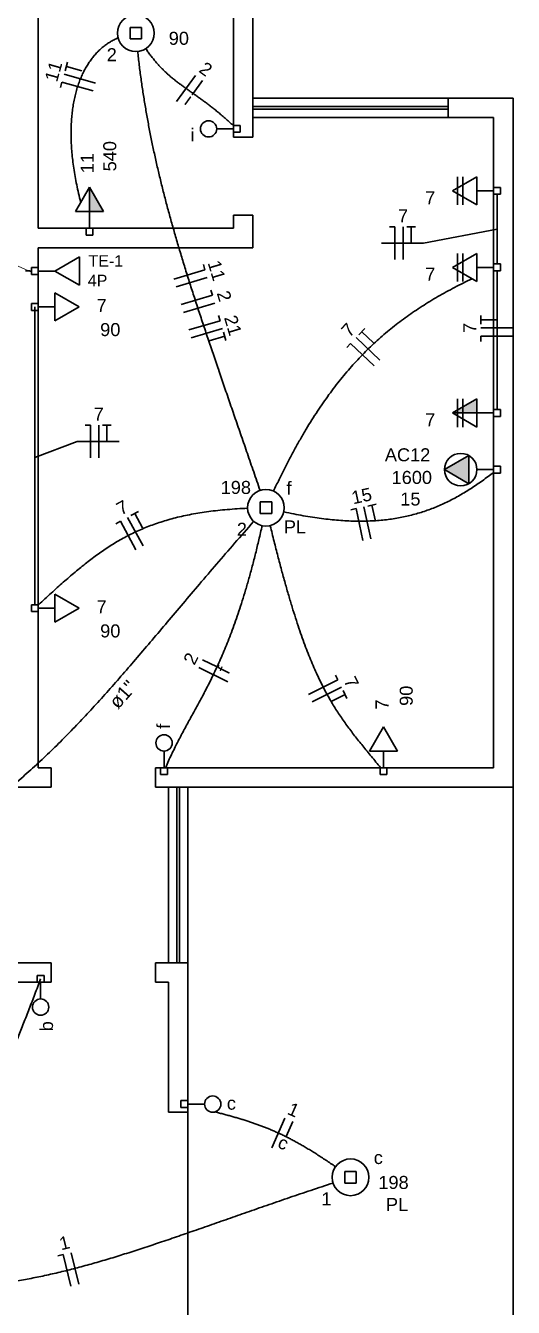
# Model space of a CAD drawing. Header units: millimetres. Extents: x -4.7 to 81.4, y -19.1 to 41.2.
# Drawn here: x 35.29 to 39.04, y 23.56 to 33.42 of the extents above; entities that cross this region are included whole.
import ezdxf

# ---------------------------------------------------------------- set-up
doc = ezdxf.new("R2010")
doc.units = ezdxf.units.MM
doc.header["$MEASUREMENT"] = 0
for name, color, linetype, lineweight in [('1', 1, 'Continuous', 30), ('5', 1, 'Continuous', 30), ('EL-Condutos', 4, 'Continuous', 30), ('EL-Fios', 2, 'Continuous', 30), ('EL-Pontos', 2, 'Continuous', 30), ('EL-Textos condutos', 2, 'Continuous', 30), ('EL-Textos fios', 2, 'Continuous', 30), ('EL-Textos pontos', 2, 'Continuous', 30), ('P-SIMBOL', 3, 'Continuous', 30), ('TE-Condutos', 3, 'Continuous', 30), ('TE-Textos fios', 2, 'Continuous', 20), ('TE-Textos pontos', 3, 'Continuous', 30)]:
    doc.layers.add(name, color=color, linetype=linetype, lineweight=lineweight)
doc.styles.add('Arial', font='arial.ttf')

msp = doc.modelspace()

# ---------------------------------------------------------------- hatches: boundary and pattern name
at = {"layer": 'EL-Pontos', "linetype": 'Continuous'}
msp.add_hatch(color=256, dxfattribs=at).paths.add_polyline_path([(38.7629, 30.4399), (38.5754, 30.4399), (38.7629, 30.5482)])
at = {"layer": 'P-SIMBOL', "linetype": 'Continuous'}
for points in [[(35.7848, 31.9891), (35.7848, 32.1766), (35.893, 31.9891)], [(38.7004, 30.0042), (38.5129, 30.0042), (38.7004, 30.1124)], [(38.7004, 30.0042), (38.5129, 30.0042), (38.7004, 29.8959)]]:
    msp.add_hatch(color=256, dxfattribs=at).paths.add_polyline_path(points)

# ---------------------------------------------------------------- linework, layer by layer
at = {"layer": '1'}
for p, q in [((38.5409, 32.8611), (37.0409, 32.8611)), ((38.5409, 32.7961), (37.0409, 32.7961)), ((38.5409, 32.7761), (37.0409, 32.7761)), ((38.5409, 32.7111), (37.0409, 32.7111))]:
    msp.add_line(p, q, dxfattribs=at)
at = {"layer": '1', "linetype": 'Continuous'}
for p, q in [((36.3909, 27.5611), (36.3909, 26.2111)), ((36.4559, 27.5611), (36.4559, 26.2111)), ((36.4759, 27.5611), (36.4759, 26.2111)), ((36.5409, 27.5611), (36.5409, 26.2111)), ((39.0409, 27.5611), (39.0409, 21.5611)), ((36.5409, 25.0611), (36.5409, 21.5611))]:
    msp.add_line(p, q, dxfattribs=at)
at = {"layer": '5', "linetype": 'Continuous'}
for p, q in [((37.0409, 35.0111), (37.0409, 32.5611)), ((35.3909, 34.8611), (35.3909, 31.8611)), ((36.8909, 34.8611), (36.8909, 32.5611)), ((38.5409, 32.8611), (38.5409, 32.7111)), ((39.0409, 32.8611), (38.5409, 32.8611)), ((39.0409, 32.8611), (39.0409, 27.5611)), ((38.8909, 32.7111), (38.5409, 32.7111)), ((38.8909, 32.7111), (38.8909, 27.7111)), ((36.8909, 31.9611), (36.8909, 31.8611)), ((37.0409, 31.9611), (37.0409, 31.7111)), ((35.3909, 31.8611), (36.8909, 31.8611)), ((35.3909, 31.7111), (35.3909, 27.7111)), ((35.3909, 31.7111), (37.0409, 31.7111)), ((35.3909, 27.7111), (35.4909, 27.7111)), ((36.2909, 27.7111), (38.8909, 27.7111)), ((35.1409, 27.5611), (35.4909, 27.5611)), ((36.2909, 27.5611), (39.0409, 27.5611)), ((30.4409, 26.2111), (35.4909, 26.2111)), ((36.2909, 26.2111), (36.5409, 26.2111)), ((36.5409, 25.0611), (36.5409, 26.2111)), ((30.5909, 26.0611), (35.4909, 26.0611)), ((36.2909, 26.0611), (36.3909, 26.0611)), ((36.3909, 26.0611), (36.3909, 25.0611)), ((36.3909, 25.0611), (36.5409, 25.0611))]:
    msp.add_line(p, q, dxfattribs=at)
at = {"layer": '5'}
for p, q in [((37.0409, 32.5611), (36.8909, 32.5611)), ((37.0409, 31.9611), (36.8909, 31.9611)), ((35.4909, 27.5611), (35.4909, 27.7111)), ((36.2909, 27.5611), (36.2909, 27.7111)), ((35.4909, 26.2111), (35.4909, 26.0611)), ((36.2909, 26.2111), (36.2909, 26.0611))]:
    msp.add_line(p, q, dxfattribs=at)
at = {"layer": 'EL-Condutos', "linetype": 'Continuous'}
for points, knots in [([(36.0046, 33.3248), (35.9944, 33.3202), (35.9741, 33.3111), (35.9448, 33.2946), (35.9166, 33.2762), (35.8895, 33.2557), (35.8636, 33.2332), (35.8389, 33.2086), (35.8155, 33.1821), (35.7934, 33.1535), (35.7727, 33.123), (35.7533, 33.0906), (35.7354, 33.0562), (35.7189, 33.0199), (35.7039, 32.9817), (35.6905, 32.9417), (35.6786, 32.8997), (35.6684, 32.856), (35.6598, 32.8104), (35.6529, 32.763), (35.6477, 32.7139), (35.6443, 32.6629), (35.6428, 32.6103), (35.6431, 32.5558), (35.6452, 32.4997), (35.6494, 32.4419), (35.6555, 32.3824), (35.6636, 32.3212), (35.6737, 32.2584), (35.686, 32.194), (35.7003, 32.1279), (35.7114, 32.0836), (35.717, 32.0611)], [0, 0, 0, 0, 0.033492, 0.066994, 0.100627, 0.134511, 0.168764, 0.203501, 0.238834, 0.274869, 0.311708, 0.349449, 0.388184, 0.427999, 0.468975, 0.51119, 0.554715, 0.599618, 0.645962, 0.693808, 0.743211, 0.794226, 0.846903, 0.901291, 0.957436, 1.015383, 1.075174, 1.13685, 1.200451, 1.266016, 1.333584, 1.40319, 1.40319, 1.40319, 1.40319]), ([(37.0958, 29.8431), (37.0794, 29.8911), (37.047, 29.9858), (36.9988, 30.1259), (36.9517, 30.2623), (36.9059, 30.3951), (36.8612, 30.5247), (36.8178, 30.6511), (36.7755, 30.7745), (36.7344, 30.8952), (36.6946, 31.0133), (36.656, 31.129), (36.6186, 31.2424), (36.5824, 31.3539), (36.5475, 31.4634), (36.5139, 31.5714), (36.4816, 31.6778), (36.4505, 31.7829), (36.4207, 31.887), (36.3922, 31.9901), (36.365, 32.0924), (36.3391, 32.1942), (36.3145, 32.2957), (36.2913, 32.3969), (36.2694, 32.4982), (36.2489, 32.5996), (36.2297, 32.7014), (36.2118, 32.8038), (36.1954, 32.9069), (36.1803, 33.0109), (36.1666, 33.116), (36.1586, 33.1865), (36.1546, 33.222)], [0, 0, 0, 0, 0.15213, 0.300213, 0.444421, 0.584925, 0.721899, 0.855513, 0.985939, 1.11335, 1.237919, 1.359819, 1.479224, 1.596308, 1.711249, 1.824223, 1.935409, 2.044986, 2.153138, 2.260047, 2.3659, 2.470884, 2.575188, 2.679005, 2.782528, 2.885953, 2.989477, 3.093301, 3.197624, 3.302649, 3.408579, 3.515619, 3.515619, 3.515619, 3.515619]), ([(36.2167, 33.2422), (36.2233, 33.2327), (36.2363, 33.2143), (36.2561, 33.1878), (36.2755, 33.163), (36.2948, 33.1398), (36.3138, 33.118), (36.3327, 33.0975), (36.3516, 33.0782), (36.3704, 33.06), (36.3893, 33.0426), (36.4083, 33.0261), (36.4274, 33.0101), (36.4467, 32.9947), (36.4663, 32.9796), (36.4862, 32.9648), (36.5064, 32.9501), (36.5271, 32.9353), (36.5483, 32.9204), (36.5699, 32.9051), (36.5922, 32.8894), (36.6151, 32.8732), (36.6387, 32.8562), (36.663, 32.8384), (36.6882, 32.8196), (36.7142, 32.7997), (36.7411, 32.7786), (36.769, 32.7561), (36.7979, 32.732), (36.8278, 32.7063), (36.859, 32.6789), (36.8799, 32.6598), (36.8906, 32.6499)], [0, 0, 0, 0, 0.0346867, 0.0676807, 0.0991421, 0.1292306, 0.1581056, 0.1859257, 0.2128476, 0.2390256, 0.2646113, 0.2897527, 0.3145938, 0.3392746, 0.3639311, 0.3886953, 0.4136958, 0.4390585, 0.4649072, 0.4913645, 0.5185524, 0.546593, 0.5756094, 0.6057258, 0.6370682, 0.6697643, 0.7039439, 0.7397389, 0.7772829, 0.8167118, 0.8581629, 0.9017752, 0.9017752, 0.9017752, 0.9017752]), ([(38.9174, 32.1214), (38.9174, 32.113), (38.9174, 32.0967), (38.9174, 32.0731), (38.9174, 32.0508), (38.9174, 32.0298), (38.9174, 32.01), (38.9174, 31.9913), (38.9174, 31.9736), (38.9174, 31.9567), (38.9174, 31.9406), (38.9174, 31.9251), (38.9174, 31.9102), (38.9174, 31.8957), (38.9174, 31.8815), (38.9174, 31.8676), (38.9174, 31.8537), (38.9174, 31.8398), (38.9174, 31.8259), (38.9174, 31.8117), (38.9174, 31.7972), (38.9174, 31.7823), (38.9174, 31.7668), (38.9174, 31.7507), (38.9174, 31.7338), (38.9174, 31.7161), (38.9174, 31.6974), (38.9174, 31.6776), (38.9174, 31.6566), (38.9174, 31.6343), (38.9174, 31.6106), (38.9174, 31.5944), (38.9174, 31.586)], [0, 0, 0, 0, 0.0251439, 0.0487777, 0.0710091, 0.0919461, 0.1116966, 0.1303683, 0.1480694, 0.1649075, 0.1809906, 0.1964265, 0.2113232, 0.2257886, 0.2399304, 0.2538566, 0.2676751, 0.2814937, 0.2954204, 0.3095629, 0.3240293, 0.3389273, 0.3543649, 0.3704499, 0.3872902, 0.4049937, 0.4236683, 0.4434218, 0.4643622, 0.4865973, 0.510235, 0.5353832, 0.5353832, 0.5353832, 0.5353832]), ([(37.2001, 29.8408), (37.2138, 29.8696), (37.2407, 29.9264), (37.282, 30.0098), (37.3235, 30.0904), (37.3653, 30.1681), (37.4074, 30.2431), (37.4498, 30.3156), (37.4927, 30.3854), (37.5361, 30.4528), (37.58, 30.5179), (37.6244, 30.5806), (37.6696, 30.641), (37.7154, 30.6994), (37.762, 30.7556), (37.8094, 30.8099), (37.8577, 30.8623), (37.9069, 30.9128), (37.9572, 30.9616), (38.0084, 31.0087), (38.0608, 31.0543), (38.1143, 31.0983), (38.169, 31.1409), (38.225, 31.1821), (38.2823, 31.2221), (38.341, 31.2608), (38.4012, 31.2985), (38.4628, 31.3351), (38.526, 31.3708), (38.5907, 31.4056), (38.6571, 31.4397), (38.7023, 31.4615), (38.725, 31.4726)], [0, 0, 0, 0, 0.095624, 0.188658, 0.279221, 0.367435, 0.453425, 0.537317, 0.619241, 0.699331, 0.777721, 0.85455, 0.929958, 1.00409, 1.07709, 1.149104, 1.220282, 1.290773, 1.360726, 1.430291, 1.499616, 1.568849, 1.638135, 1.707618, 1.777438, 1.847733, 1.918636, 1.990278, 2.062784, 2.136277, 2.210876, 2.286694, 2.286694, 2.286694, 2.286694]), ([(38.9174, 31.5327), (38.9174, 31.5158), (38.9174, 31.4831), (38.9174, 31.4354), (38.9174, 31.3907), (38.9174, 31.3487), (38.9174, 31.3092), (38.9174, 31.2719), (38.9174, 31.2366), (38.9174, 31.2031), (38.9174, 31.1712), (38.9174, 31.1407), (38.9174, 31.1112), (38.9174, 31.0827), (38.9174, 31.0549), (38.9174, 31.0275), (38.9174, 31.0004), (38.9174, 30.9732), (38.9174, 30.9458), (38.9174, 30.918), (38.9174, 30.8896), (38.9174, 30.8602), (38.9174, 30.8297), (38.9174, 30.7979), (38.9174, 30.7645), (38.9174, 30.7293), (38.9174, 30.6921), (38.9174, 30.6527), (38.9174, 30.6108), (38.9174, 30.5662), (38.9174, 30.5187), (38.9174, 30.4861), (38.9174, 30.4692)], [0, 0, 0, 0, 0.050711, 0.098276, 0.142919, 0.184864, 0.224337, 0.26156, 0.296759, 0.330158, 0.361981, 0.392452, 0.421796, 0.450237, 0.477999, 0.505307, 0.532385, 0.559458, 0.586749, 0.614483, 0.642884, 0.672177, 0.702587, 0.734336, 0.76765, 0.802753, 0.839869, 0.879223, 0.921038, 0.96554, 1.012952, 1.0635, 1.0635, 1.0635, 1.0635]), ([(35.3644, 28.965), (35.3644, 29.0039), (35.3644, 29.0789), (35.3644, 29.1873), (35.3644, 29.2879), (35.3644, 29.3812), (35.3644, 29.4678), (35.3644, 29.5484), (35.3644, 29.6236), (35.3644, 29.694), (35.3644, 29.7601), (35.3644, 29.8227), (35.3644, 29.8822), (35.3644, 29.9394), (35.3644, 29.9948), (35.3644, 30.0491), (35.3644, 30.1028), (35.3644, 30.1566), (35.3644, 30.2111), (35.3644, 30.2669), (35.3644, 30.3245), (35.3644, 30.3847), (35.3644, 30.448), (35.3644, 30.515), (35.3644, 30.5864), (35.3644, 30.6627), (35.3644, 30.7445), (35.3644, 30.8326), (35.3644, 30.9274), (35.3644, 31.0297), (35.3644, 31.1399), (35.3644, 31.2161), (35.3644, 31.2557)], [0, 0, 0, 0, 0.116712, 0.224942, 0.325299, 0.418394, 0.504839, 0.585243, 0.660217, 0.730373, 0.79632, 0.85867, 0.918033, 0.97502, 1.030242, 1.084309, 1.137832, 1.191421, 1.245688, 1.301243, 1.358697, 1.418661, 1.481744, 1.548559, 1.619715, 1.695823, 1.777494, 1.865339, 1.959968, 2.061993, 2.172023, 2.290669, 2.290669, 2.290669, 2.290669]), ([(37.2796, 29.6786), (37.3047, 29.6733), (37.354, 29.6628), (37.4272, 29.6492), (37.4982, 29.6375), (37.5671, 29.6278), (37.634, 29.6199), (37.6989, 29.614), (37.762, 29.6099), (37.8233, 29.6077), (37.8829, 29.6073), (37.9409, 29.6088), (37.9974, 29.612), (38.0525, 29.617), (38.1062, 29.6237), (38.1586, 29.6322), (38.2098, 29.6424), (38.26, 29.6542), (38.3091, 29.6677), (38.3572, 29.6829), (38.4045, 29.6996), (38.451, 29.7179), (38.4968, 29.7378), (38.542, 29.7593), (38.5866, 29.7822), (38.6308, 29.8067), (38.6747, 29.8326), (38.7182, 29.8599), (38.7616, 29.8887), (38.8048, 29.9189), (38.848, 29.9505), (38.8765, 29.9724), (38.8909, 29.9834)], [0, 0, 0, 0, 0.077001, 0.151391, 0.223289, 0.292814, 0.360089, 0.42524, 0.488398, 0.549694, 0.609262, 0.667243, 0.723774, 0.779, 0.833063, 0.886109, 0.938282, 0.989727, 1.040586, 1.091001, 1.141107, 1.19104, 1.240927, 1.290892, 1.341054, 1.391524, 1.442409, 1.493806, 1.545811, 1.59851, 1.651985, 1.706312, 1.706312, 1.706312, 1.706312]), ([(36.9994, 29.707), (36.973, 29.7057), (36.9211, 29.7031), (36.8449, 29.6974), (36.7718, 29.6904), (36.7017, 29.6819), (36.6343, 29.6721), (36.5696, 29.6608), (36.5073, 29.6481), (36.4473, 29.634), (36.3895, 29.6185), (36.3337, 29.6016), (36.2797, 29.5833), (36.2273, 29.5635), (36.1765, 29.5423), (36.1271, 29.5197), (36.0789, 29.4957), (36.0317, 29.4703), (35.9854, 29.4434), (35.9398, 29.4152), (35.8948, 29.3855), (35.8503, 29.3543), (35.806, 29.3218), (35.7618, 29.2878), (35.7175, 29.2524), (35.673, 29.2156), (35.6281, 29.1773), (35.5827, 29.1376), (35.5367, 29.0965), (35.4897, 29.054), (35.4418, 29.01), (35.4095, 28.9801), (35.3931, 28.965)], [0, 0, 0, 0, 0.079473, 0.155788, 0.229136, 0.299715, 0.367723, 0.433364, 0.496844, 0.558372, 0.618159, 0.67642, 0.733366, 0.789213, 0.84417, 0.898449, 0.952252, 1.005782, 1.059231, 1.112787, 1.166629, 1.220929, 1.275853, 1.331556, 1.388187, 1.445891, 1.504804, 1.565057, 1.626779, 1.690092, 1.755119, 1.821977, 1.821977, 1.821977, 1.821977]), ([(32.5378, 26.1997), (32.6267, 26.2314), (32.7996, 26.293), (33.0504, 26.388), (33.2864, 26.4817), (33.5084, 26.5748), (33.7172, 26.6675), (33.9136, 26.7601), (34.0984, 26.8527), (34.2725, 26.9457), (34.4367, 27.0393), (34.5917, 27.1338), (34.7385, 27.2294), (34.8778, 27.3265), (35.0105, 27.4252), (35.1373, 27.5258), (35.2592, 27.6287), (35.3768, 27.7339), (35.4911, 27.8419), (35.6029, 27.9527), (35.713, 28.0668), (35.8222, 28.1844), (35.9313, 28.3056), (36.0412, 28.4309), (36.1528, 28.5604), (36.2667, 28.6943), (36.3839, 28.833), (36.5053, 28.9768), (36.6315, 29.1258), (36.7635, 29.2803), (36.9019, 29.4407), (36.9972, 29.549), (37.0459, 29.6043)], [0, 0, 0, 0, 0.282977, 0.550821, 0.804467, 1.044858, 1.272948, 1.489702, 1.696093, 1.893104, 2.081726, 2.262955, 2.437787, 2.607216, 2.772231, 2.933805, 3.092896, 3.25044, 3.407344, 3.564492, 3.722735, 3.882899, 4.045783, 4.212163, 4.382799, 4.558435, 4.739808, 4.927648, 5.122686, 5.325653, 5.537288, 5.758335, 5.758335, 5.758335, 5.758335]), ([(37.1117, 29.5749), (37.1034, 29.538), (37.0872, 29.4662), (37.0618, 29.3616), (37.0364, 29.2625), (37.0109, 29.1687), (36.9853, 29.08), (36.9596, 28.9961), (36.934, 28.9166), (36.9083, 28.8414), (36.8826, 28.7702), (36.8569, 28.7026), (36.8312, 28.6385), (36.8056, 28.5776), (36.78, 28.5195), (36.7545, 28.4641), (36.7291, 28.411), (36.7038, 28.36), (36.6786, 28.3108), (36.6536, 28.2632), (36.6287, 28.2168), (36.604, 28.1714), (36.5794, 28.1268), (36.5551, 28.0826), (36.531, 28.0386), (36.5071, 27.9946), (36.4835, 27.9501), (36.4602, 27.9051), (36.4371, 27.8591), (36.4143, 27.812), (36.3918, 27.7635), (36.3774, 27.7305), (36.3701, 27.7137)], [0, 0, 0, 0, 0.113268, 0.220863, 0.323064, 0.420146, 0.512389, 0.600067, 0.683458, 0.762834, 0.838469, 0.910634, 0.979595, 1.045618, 1.108965, 1.169894, 1.228657, 1.285504, 1.340681, 1.394426, 1.446978, 1.498569, 1.54943, 1.59979, 1.649878, 1.699924, 1.750159, 1.800819, 1.852143, 1.904374, 1.957763, 2.012565, 2.012565, 2.012565, 2.012565]), ([(37.1741, 29.572), (37.1838, 29.5319), (37.2029, 29.4541), (37.2318, 29.3407), (37.26, 29.2337), (37.2876, 29.1329), (37.3148, 29.038), (37.3415, 28.9486), (37.3678, 28.8645), (37.3938, 28.7854), (37.4196, 28.711), (37.4452, 28.6409), (37.4707, 28.575), (37.4961, 28.5129), (37.5216, 28.4543), (37.5472, 28.3989), (37.5729, 28.3464), (37.5988, 28.2966), (37.6251, 28.2491), (37.6517, 28.2036), (37.6787, 28.16), (37.7062, 28.1177), (37.7343, 28.0767), (37.763, 28.0365), (37.7923, 27.9969), (37.8225, 27.9575), (37.8534, 27.9182), (37.8852, 27.8786), (37.918, 27.8383), (37.9518, 27.7972), (37.9866, 27.7549), (38.0101, 27.7262), (38.0221, 27.7116)], [0, 0, 0, 0, 0.123632, 0.240548, 0.351059, 0.455475, 0.554108, 0.647272, 0.73528, 0.818451, 0.897102, 0.971554, 1.04213, 1.109153, 1.172948, 1.233842, 1.292162, 1.348233, 1.40238, 1.454925, 1.506186, 1.556479, 1.606111, 1.655384, 1.704594, 1.754032, 1.80398, 1.854716, 1.906517, 1.959651, 2.01439, 2.071003, 2.071003, 2.071003, 2.071003]), ([(33.6198, 23.8645), (33.6535, 23.8793), (33.7198, 23.9085), (33.8161, 23.9546), (33.908, 24.0017), (33.9957, 24.05), (34.0793, 24.0997), (34.1591, 24.1508), (34.2352, 24.2035), (34.3078, 24.2578), (34.3771, 24.3139), (34.4432, 24.3718), (34.5065, 24.4317), (34.5671, 24.4938), (34.6251, 24.558), (34.6808, 24.6245), (34.7343, 24.6934), (34.7858, 24.7649), (34.8356, 24.8389), (34.8838, 24.9157), (34.9307, 24.9953), (34.9763, 25.0778), (35.0209, 25.1634), (35.0648, 25.2522), (35.108, 25.3442), (35.1508, 25.4396), (35.1934, 25.5385), (35.2359, 25.6409), (35.2786, 25.7471), (35.3216, 25.8571), (35.3652, 25.9709), (35.3942, 26.0483), (35.4089, 26.0876)], [0, 0, 0, 0, 0.110449, 0.217112, 0.320289, 0.420285, 0.51742, 0.612018, 0.704412, 0.794944, 0.883956, 0.971798, 1.058818, 1.145362, 1.231771, 1.31838, 1.405516, 1.493493, 1.582612, 1.673165, 1.765425, 1.859655, 1.956105, 2.055009, 2.156593, 2.261071, 2.368648, 2.479521, 2.59388, 2.711908, 2.833784, 2.959684, 2.959684, 2.959684, 2.959684]), ([(37.6751, 24.643), (37.6627, 24.6516), (37.6383, 24.6684), (37.6021, 24.6927), (37.5669, 24.7159), (37.5326, 24.7379), (37.4993, 24.7588), (37.4668, 24.7787), (37.435, 24.7976), (37.4039, 24.8155), (37.3735, 24.8326), (37.3435, 24.8488), (37.3141, 24.8641), (37.285, 24.8787), (37.2563, 24.8926), (37.2278, 24.9058), (37.1995, 24.9184), (37.1714, 24.9305), (37.1432, 24.9419), (37.1151, 24.9529), (37.0869, 24.9635), (37.0585, 24.9737), (37.0299, 24.9835), (37.0009, 24.993), (36.9717, 25.0023), (36.9419, 25.0114), (36.9117, 25.0203), (36.8808, 25.0291), (36.8494, 25.0379), (36.8172, 25.0466), (36.7842, 25.0553), (36.7619, 25.0611), (36.7506, 25.0641)], [0, 0, 0, 0, 0.045214, 0.088825, 0.130922, 0.171593, 0.210926, 0.249011, 0.285939, 0.321798, 0.35668, 0.390676, 0.423876, 0.456371, 0.488254, 0.519614, 0.550544, 0.581134, 0.611473, 0.641653, 0.671761, 0.701887, 0.732117, 0.762538, 0.793237, 0.824296, 0.855801, 0.887835, 0.92048, 0.953817, 0.987928, 1.022893, 1.022893, 1.022893, 1.022893]), ([(33.6318, 23.7859), (33.6835, 23.7776), (33.7847, 23.7612), (33.9346, 23.7415), (34.0795, 23.7261), (34.22, 23.7149), (34.3564, 23.7079), (34.4892, 23.7049), (34.6187, 23.7059), (34.7454, 23.7106), (34.8697, 23.719), (34.992, 23.7309), (35.1127, 23.7462), (35.2323, 23.7648), (35.3511, 23.7865), (35.4695, 23.8113), (35.5881, 23.839), (35.7071, 23.8695), (35.827, 23.9026), (35.9482, 23.9383), (36.0712, 23.9763), (36.1963, 24.0167), (36.324, 24.0592), (36.4547, 24.1037), (36.5888, 24.1501), (36.7266, 24.1983), (36.8688, 24.2481), (37.0155, 24.2995), (37.1673, 24.3523), (37.3246, 24.4063), (37.4878, 24.4616), (37.5988, 24.4983), (37.6553, 24.5169)], [0, 0, 0, 0, 0.156838, 0.307779, 0.453344, 0.594058, 0.730449, 0.863047, 0.992382, 1.118983, 1.243373, 1.366069, 1.487576, 1.608391, 1.728995, 1.849855, 1.971421, 2.094129, 2.218398, 2.344636, 2.473233, 2.604572, 2.739023, 2.87695, 3.018711, 3.164659, 3.315146, 3.470521, 3.631136, 3.797343, 3.969496, 4.147953, 4.147953, 4.147953, 4.147953])]:
    msp.add_open_spline(points, degree=3, knots=knots, dxfattribs=at)
at = {"layer": 'EL-Fios'}
for p, q in [((35.5976, 33.0725), (35.6157, 33.1367)), ((35.8303, 32.9766), (35.5897, 33.0445)), ((35.7269, 33.0707), (35.6066, 33.1046)), ((36.4531, 32.8343), (36.6, 33.0366)), ((35.5614, 32.9442), (35.5727, 32.9843)), ((35.8133, 32.9165), (35.5727, 32.9843)), ((36.5804, 32.8964), (36.6539, 32.9975)), ((38.0904, 31.8702), (38.1321, 31.8702)), ((38.1321, 31.6202), (38.1321, 31.8702)), ((38.1946, 31.6202), (38.1946, 31.8702)), ((38.2237, 31.8702), (38.2904, 31.8702)), ((38.2571, 31.7452), (38.2571, 31.8702)), ((36.6598, 31.5805), (36.6717, 31.5406)), ((36.4321, 31.4692), (36.6717, 31.5406)), ((36.4499, 31.4093), (36.6895, 31.4807)), ((36.718, 31.3849), (36.7299, 31.345)), ((36.4903, 31.2736), (36.7299, 31.345)), ((36.5082, 31.2137), (36.7478, 31.2851)), ((36.7763, 31.1894), (36.7882, 31.1494)), ((38.7924, 31.1226), (38.7924, 31.1892)), ((38.9174, 31.1559), (38.7924, 31.1559)), ((36.5486, 31.0781), (36.7882, 31.1494)), ((36.5664, 31.0182), (36.806, 31.0895)), ((36.8143, 31.0616), (36.8334, 30.9977)), ((37.855, 31.0404), (37.9009, 31.0887)), ((37.9685, 30.9784), (37.8779, 31.0645)), ((39.0424, 31.0934), (38.7924, 31.0934)), ((36.7041, 30.9939), (36.8239, 31.0296)), ((37.7631, 30.9437), (37.7918, 30.9739)), ((37.973, 30.8017), (37.7918, 30.9739)), ((38.0161, 30.847), (37.8349, 31.0192)), ((39.0424, 31.0309), (38.7924, 31.0309)), ((38.7924, 30.9892), (38.7924, 31.0309)), ((35.7514, 30.3456), (35.793, 30.3456)), ((35.793, 30.0956), (35.793, 30.3456)), ((35.8555, 30.0956), (35.8555, 30.3456)), ((35.8847, 30.3456), (35.9514, 30.3456)), ((35.918, 30.2206), (35.918, 30.3456)), ((36.1032, 29.6508), (36.1619, 29.6824)), ((37.7925, 29.6954), (37.8332, 29.7042)), ((37.886, 29.4598), (37.8332, 29.7042)), ((37.9471, 29.473), (37.8943, 29.7174)), ((37.9228, 29.7236), (37.988, 29.7376)), ((37.9818, 29.6084), (37.9554, 29.7306)), ((35.9858, 29.5875), (36.0225, 29.6073)), ((36.1411, 29.3872), (36.0225, 29.6073)), ((36.1961, 29.4169), (36.0775, 29.6369)), ((36.1918, 29.5566), (36.1325, 29.6666)), ((36.7659, 28.4865), (36.6537, 28.5415)), ((36.8489, 28.3717), (36.6244, 28.4818)), ((37.6743, 28.4235), (37.6929, 28.3862)), ((37.4691, 28.2748), (37.6929, 28.3862)), ((37.4969, 28.2189), (37.7207, 28.3303)), ((37.7337, 28.3042), (37.7634, 28.2445)), ((37.6367, 28.2186), (37.7486, 28.2743)), ((37.1854, 24.7879), (37.2864, 25.0166)), ((37.2968, 24.8754), (37.3473, 24.9898)), ((35.5417, 23.9568), (35.5822, 23.9667)), ((35.6412, 23.7237), (35.5822, 23.9667)), ((35.7019, 23.7385), (35.6429, 23.9814))]:
    msp.add_line(p, q, dxfattribs=at)
at = {"layer": 'EL-Pontos'}
msp.add_line((38.7629, 30.4399), (38.5754, 30.4399), dxfattribs=at)
at = {"layer": 'EL-Textos fios'}
for p, q in [((38.9174, 31.8537), (38.3529, 31.7452)), ((38.3529, 31.7452), (38.0279, 31.7452)), ((35.3644, 30.097), (35.6889, 30.2206)), ((35.6889, 30.2206), (36.0139, 30.2206))]:
    msp.add_line(p, q, dxfattribs=at)
at = {"layer": 'P-SIMBOL'}
for p, q in [((36.0969, 33.4053), (36.1854, 33.4053)), ((36.0969, 33.3169), (36.0969, 33.4053)), ((36.1854, 33.4053), (36.1854, 33.3169)), ((36.1854, 33.3169), (36.0969, 33.3169)), ((36.8909, 32.5984), (36.8909, 32.6514)), ((36.8909, 32.6514), (36.9439, 32.6514)), ((36.9439, 32.6514), (36.9439, 32.5984)), ((36.7624, 32.6249), (36.8909, 32.6249)), ((36.9439, 32.5984), (36.8909, 32.5984)), ((38.5754, 32.148), (38.7629, 32.2563)), ((38.6138, 32.2563), (38.6138, 32.0398)), ((38.6544, 32.2563), (38.6544, 32.0398)), ((38.7629, 32.2563), (38.7629, 32.0398)), ((35.6765, 31.9891), (35.7848, 32.1766)), ((35.7848, 32.1766), (35.7848, 31.9891)), ((35.7848, 32.1766), (35.893, 31.9891)), ((38.7629, 32.0398), (38.5754, 32.148)), ((38.7629, 32.148), (38.8909, 32.148)), ((38.8909, 32.1215), (38.8909, 32.1745)), ((38.8909, 32.1745), (38.9439, 32.1745)), ((38.9439, 32.1745), (38.9439, 32.1215)), ((38.9439, 32.1215), (38.8909, 32.1215)), ((35.893, 31.9891), (35.6765, 31.9891)), ((35.7848, 31.9891), (35.7848, 31.8611)), ((35.7583, 31.8611), (35.8113, 31.8611)), ((35.7583, 31.808), (35.7583, 31.8611)), ((35.8113, 31.8611), (35.8113, 31.808)), ((35.8113, 31.808), (35.7583, 31.808)), ((38.5753, 31.5594), (38.7628, 31.6676)), ((38.6137, 31.6676), (38.6137, 31.4511)), ((38.6544, 31.6676), (38.6544, 31.4511)), ((38.7628, 31.6676), (38.7628, 31.4511)), ((35.3379, 31.558), (35.3909, 31.558)), ((35.3379, 31.505), (35.3379, 31.558)), ((35.3909, 31.558), (35.3909, 31.505)), ((35.5194, 31.5315), (35.7069, 31.6395)), ((35.7069, 31.6395), (35.7069, 31.4235)), ((38.7628, 31.4511), (38.5753, 31.5594)), ((38.7628, 31.5594), (38.8909, 31.5594)), ((38.8909, 31.5329), (38.8909, 31.5859)), ((38.8909, 31.5859), (38.9439, 31.5859)), ((38.9439, 31.5859), (38.9439, 31.5329)), ((35.3909, 31.505), (35.3379, 31.505)), ((35.3909, 31.5315), (35.5194, 31.5315)), ((35.7069, 31.4235), (35.5194, 31.5315)), ((38.9439, 31.5329), (38.8909, 31.5329)), ((35.5189, 31.3639), (35.7064, 31.2557)), ((35.5189, 31.1474), (35.5189, 31.3639)), ((35.3378, 31.2291), (35.3378, 31.2822)), ((35.3378, 31.2822), (35.3909, 31.2822)), ((35.3909, 31.2822), (35.3909, 31.2291)), ((35.5189, 31.2557), (35.3909, 31.2557)), ((35.7064, 31.2557), (35.5189, 31.1474)), ((35.3909, 31.2291), (35.3378, 31.2291)), ((38.5754, 30.4399), (38.7629, 30.5482)), ((38.6138, 30.5482), (38.6138, 30.3317)), ((38.6544, 30.5482), (38.6544, 30.3317)), ((38.7629, 30.5482), (38.7629, 30.3317)), ((38.8909, 30.4134), (38.8909, 30.4665)), ((38.8909, 30.4665), (38.9439, 30.4665)), ((38.9439, 30.4665), (38.9439, 30.4134)), ((38.7629, 30.3317), (38.5754, 30.4399)), ((38.7629, 30.4399), (38.8909, 30.4399)), ((38.9439, 30.4134), (38.8909, 30.4134)), ((38.7004, 30.1124), (38.5129, 30.0042)), ((38.7004, 29.8959), (38.7004, 30.1124)), ((38.5129, 30.0042), (38.7004, 29.8959)), ((38.7629, 30.0042), (38.8909, 30.0042)), ((38.8909, 29.9777), (38.8909, 30.0307)), ((38.8909, 30.0307), (38.9439, 30.0307)), ((38.9439, 29.9777), (38.8909, 29.9777)), ((38.9439, 30.0307), (38.9439, 29.9777)), ((37.0969, 29.7553), (37.1854, 29.7553)), ((37.0969, 29.6669), (37.0969, 29.7553)), ((37.1854, 29.7553), (37.1854, 29.6669)), ((37.1854, 29.6669), (37.0969, 29.6669)), ((35.5189, 29.0466), (35.7064, 28.9383)), ((35.5189, 28.8301), (35.5189, 29.0466)), ((35.3379, 28.9118), (35.3379, 28.9649)), ((35.3379, 28.9649), (35.3909, 28.9649)), ((35.3909, 28.9118), (35.3379, 28.9118)), ((35.3909, 28.9649), (35.3909, 28.9118)), ((35.5189, 28.9383), (35.3909, 28.9383)), ((35.7064, 28.9383), (35.5189, 28.8301)), ((37.9359, 27.8391), (38.0442, 28.0266)), ((38.0442, 28.0266), (38.1524, 27.8391)), ((36.3578, 27.8396), (36.3578, 27.7111)), ((38.1524, 27.8391), (37.9359, 27.8391)), ((38.0442, 27.8391), (38.0442, 27.7111)), ((36.3313, 27.7111), (36.3843, 27.7111)), ((36.3313, 27.658), (36.3313, 27.7111)), ((36.3843, 27.7111), (36.3843, 27.658)), ((38.0176, 27.7111), (38.0707, 27.7111)), ((38.0176, 27.658), (38.0176, 27.7111)), ((38.0707, 27.7111), (38.0707, 27.658)), ((36.3843, 27.658), (36.3313, 27.658)), ((38.0707, 27.658), (38.0176, 27.658)), ((35.3824, 26.1141), (35.4355, 26.1141)), ((35.3824, 26.0611), (35.3824, 26.1141)), ((35.4355, 26.0611), (35.3824, 26.0611)), ((35.4089, 25.9326), (35.4089, 26.0611)), ((35.4355, 26.1141), (35.4355, 26.0611)), ((36.4878, 25.0976), (36.4878, 25.1507)), ((36.4878, 25.1507), (36.5409, 25.1507)), ((36.5409, 25.1507), (36.5409, 25.0976)), ((36.5409, 25.0976), (36.4878, 25.0976)), ((36.6694, 25.1241), (36.5409, 25.1241)), ((37.7469, 24.6053), (37.8354, 24.6053)), ((37.7469, 24.5169), (37.7469, 24.6053)), ((37.8354, 24.6053), (37.8354, 24.5169)), ((37.8354, 24.5169), (37.7469, 24.5169))]:
    msp.add_line(p, q, dxfattribs=at)
for centre, radius in [((36.1409, 33.3611), 0.1412), ((36.6999, 32.6249), 0.0625), ((38.6379, 30.0042), 0.125), ((37.1409, 29.7111), 0.1412), ((36.3578, 27.9021), 0.0625), ((35.4089, 25.8701), 0.0625), ((36.7319, 25.1241), 0.0625), ((37.7909, 24.5611), 0.1412)]:
    msp.add_circle(centre, radius, dxfattribs=at)
at = {"layer": 'TE-Condutos', "linetype": 'Continuous'}
msp.add_open_spline([(35.2939, 31.5319), (35.2945, 31.5319), (35.2956, 31.5319), (35.2973, 31.5319), (35.2989, 31.5319), (35.3004, 31.5319), (35.302, 31.5319), (35.3035, 31.5319), (35.3049, 31.5319), (35.3064, 31.5319), (35.3078, 31.5319), (35.3092, 31.5319), (35.3105, 31.5318), (35.3119, 31.5318), (35.3132, 31.5318), (35.3146, 31.5318), (35.3159, 31.5318), (35.3172, 31.5318), (35.3186, 31.5318), (35.3199, 31.5318), (35.3213, 31.5318), (35.3226, 31.5318), (35.324, 31.5318), (35.3254, 31.5318), (35.3269, 31.5317), (35.3283, 31.5317), (35.3298, 31.5317), (35.3313, 31.5317), (35.3329, 31.5317), (35.3345, 31.5317), (35.3362, 31.5317), (35.3373, 31.5317), (35.3379, 31.5317)], degree=3, knots=[0, 0, 0, 0, 0.00170596, 0.00336202, 0.00497174, 0.00653868, 0.00806641, 0.00955849, 0.01101849, 0.01244998, 0.01385651, 0.01524165, 0.01660897, 0.01796203, 0.0193044, 0.02063963, 0.02197131, 0.02330298, 0.02463822, 0.02598058, 0.02733365, 0.02870097, 0.03008611, 0.03149264, 0.03292412, 0.03438412, 0.03587621, 0.03740394, 0.03897088, 0.04058059, 0.04223665, 0.04394261, 0.04394261, 0.04394261, 0.04394261], dxfattribs=at)
at = {"layer": 'TE-Textos fios'}
msp.add_line((35.3159, 31.5318), (34.061, 32.0984), dxfattribs=at)

# ---------------------------------------------------------------- texts
at = {"layer": 'EL-Textos condutos', "insert": (36.0802, 28.2382), "char_height": 0.1059, "width": 0.38124, "attachment_point": 8, "rotation": 48.48942, "line_spacing_factor": 0.798, "style": 'Arial'}
msp.add_mtext('ø1"', dxfattribs=at)
at = {"layer": 'EL-Textos fios', "char_height": 0.1, "attachment_point": 8, "line_spacing_factor": 0.798, "style": 'Arial'}
for s, insert, width, rotation in [('11', (35.5559, 33.054), 0.2118, 74.2496), ('2', (36.6495, 33.0446), 0.1059, 324.00763), ('i', (36.518, 32.8106), 0.1059, 324.00763), ('11', (36.7143, 31.5209), 0.2118, 286.58776), ('2', (36.7728, 31.3249), 0.1059, 286.58776), ('21', (36.8398, 31.0994), 0.2118, 286.58776), ('7', (37.8093, 31.0436), 0.1059, 46.44969), ('7', (38.7573, 31.0936), 0.1059, 90.00021), ('7', (36.0606, 29.6682), 0.1059, 28.3213), ('15', (37.8868, 29.752), 0.2118, 12.17535), ('2', (36.6082, 28.5289), 0.1059, 63.88479), ('f', (36.8612, 28.4399), 0.1059, 63.88479), ('7', (37.7525, 28.346), 0.1059, 296.45982), ('1', (37.3332, 25.0347), 0.1059, 336.17726), ('c', (37.2542, 24.7787), 0.1059, 336.17726), ('1', (35.604, 24.0084), 0.1059, 13.64785)]:
    msp.add_mtext(s, dxfattribs=dict(at, insert=insert, width=width, rotation=rotation))
at = {"layer": 'EL-Textos fios', "char_height": 0.1, "width": 0.1059, "attachment_point": 8, "line_spacing_factor": 0.798, "style": 'Arial'}
for insert in [(38.1944, 31.9057), (35.8554, 30.3807)]:
    msp.add_mtext('7', dxfattribs=dict(at, insert=insert))
at = {"layer": 'EL-Textos pontos', "char_height": 0.1, "line_spacing_factor": 0.798, "style": 'Arial'}
for s, insert, width, attachment_point in [('90', (36.4714, 33.2702), 0.2118, 8), ('2', (35.9559, 33.1452), 0.1059, 8), ('i', (36.5914, 32.5282), 0.1059, 9), ('7', (38.4039, 32.0457), 0.1059, 8), ('7', (38.4039, 31.4572), 0.1059, 8), ('7', (35.8779, 31.2167), 0.1059, 8), ('90', (35.9444, 31.0297), 0.2118, 8), ('7', (38.4039, 30.3377), 0.1059, 8), ('AC12', (38.2294, 30.0667), 0.4236, 8), ('1600', (38.2619, 29.8927), 0.4236, 8), ('198', (36.9094, 29.8157), 0.3177, 8), ('f', (37.3179, 29.8117), 0.1059, 8), ('15', (38.2509, 29.7267), 0.2118, 8), ('2', (36.9559, 29.4952), 0.1059, 8), ('PL', (37.3639, 29.5137), 0.2118, 8), ('7', (35.8779, 28.8997), 0.1059, 8), ('90', (35.9444, 28.7122), 0.2118, 8), ('c', (36.8404, 25.0797), 0.1059, 7), ('c', (38.0044, 24.6617), 0.1059, 8), ('198', (38.1214, 24.4702), 0.3177, 8), ('1', (37.6059, 24.3452), 0.1059, 8), ('PL', (38.1484, 24.3022), 0.2118, 8)]:
    msp.add_mtext(s, dxfattribs=dict(at, insert=insert, width=width, attachment_point=attachment_point))
at = {"layer": 'EL-Textos pontos', "char_height": 0.1, "rotation": 90.00021, "line_spacing_factor": 0.798, "style": 'Arial'}
for s, insert, width, attachment_point in [('540', (35.9918, 32.4146), 0.3177, 8), ('11', (35.8178, 32.3611), 0.2118, 8), ('90', (38.2703, 28.2646), 0.2118, 8), ('7', (38.0828, 28.1981), 0.1059, 8), ('f', (36.4023, 28.0106), 0.1059, 7), ('b', (35.5058, 25.7616), 0.1059, 9)]:
    msp.add_mtext(s, dxfattribs=dict(at, insert=insert, width=width, attachment_point=attachment_point))
at = {"layer": 'TE-Textos pontos', "char_height": 0.08825, "attachment_point": 7, "line_spacing_factor": 0.798, "style": 'Arial'}
for s, insert, width in [('TE-1', (35.7764, 31.5652), 0.4236), ('4P', (35.7714, 31.4147), 0.2118)]:
    msp.add_mtext(s, dxfattribs=dict(at, insert=insert, width=width))

doc.saveas('drawing.dxf')
